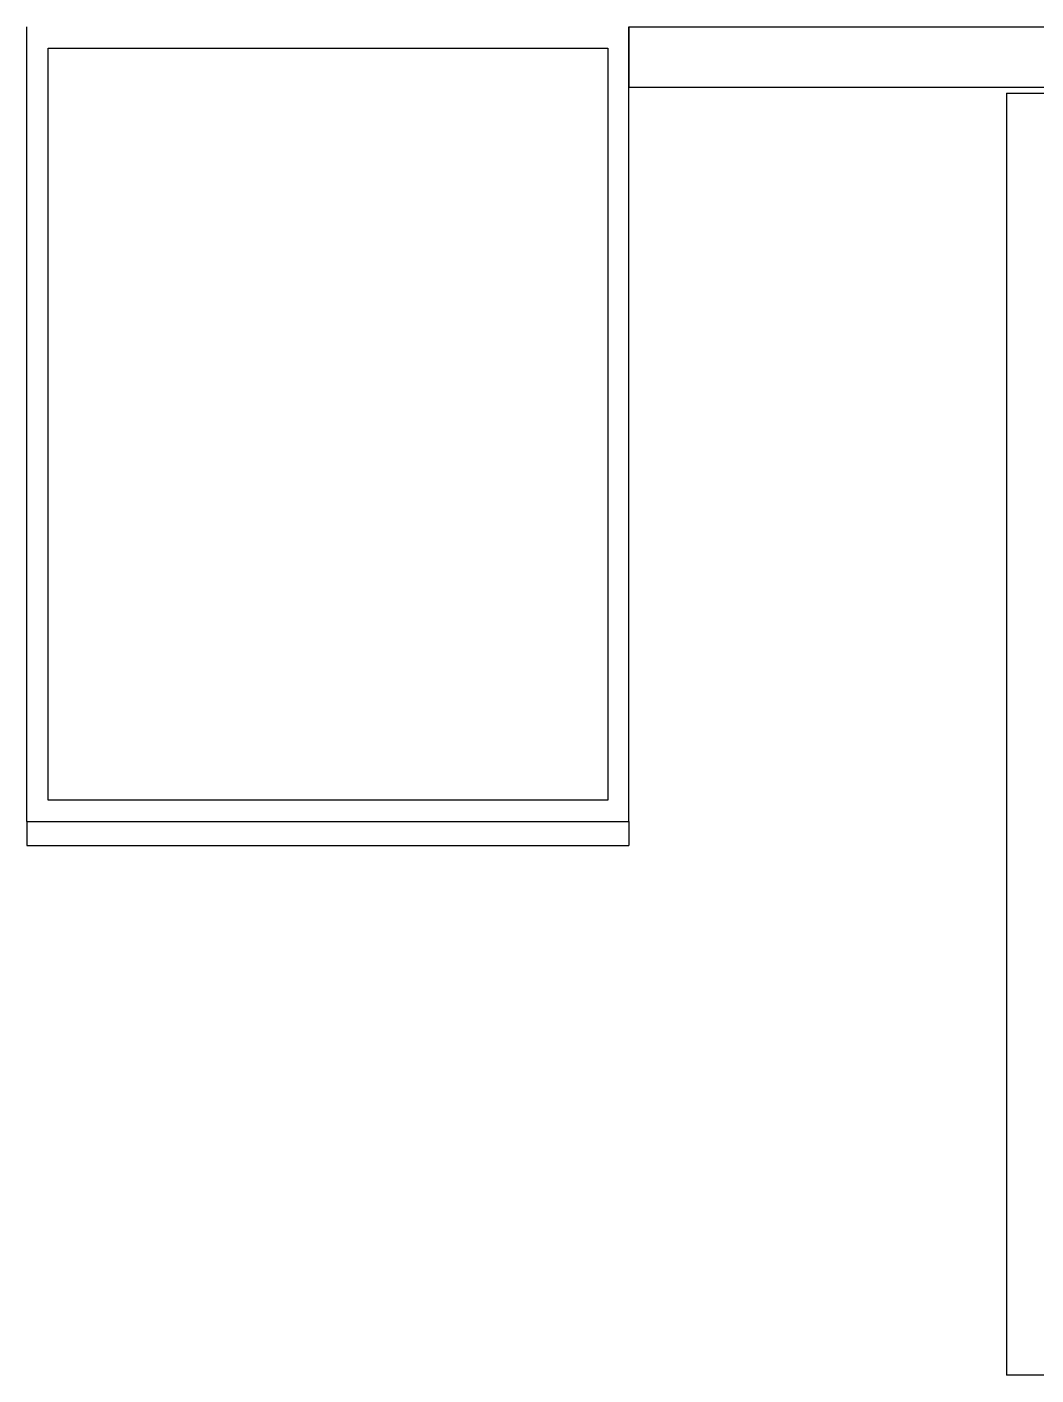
# Model space of a CAD drawing. Header units: metres. Extents: x 2 to 323, y -2 to 254.
# Drawn here: x 204.096 to 207.449, y 123.332 to 127.812 of the extents above; entities that cross this region are included whole.
import ezdxf

# ---------------------------------------------------------------- set-up
doc = ezdxf.new("R2010")
doc.units = ezdxf.units.M
doc.layers.add('0-MUROS EXISTENTES', color=7, linetype='Continuous')
doc.layers.add('00', color=7, linetype='Continuous')

msp = doc.modelspace()

# ---------------------------------------------------------------- linework, layer by layer
at = {"layer": '0-MUROS EXISTENTES'}
for p, q in [((206.096, 127.812), (220.096, 127.812)), ((206.096, 127.761), (206.096, 127.812)), ((206.096, 127.812), (206.096, 127.612)), ((206.096, 127.812), (220.096, 127.812)), ((206.096, 127.761), (206.096, 127.812)), ((206.096, 127.812), (206.096, 127.612)), ((206.096, 127.612), (220.096, 127.612)), ((206.096, 127.612), (220.096, 127.612)), ((207.351, 127.592), (216.351, 127.592)), ((207.351, 127.592), (207.351, 123.332)), ((213.827, 123.332), (207.351, 123.332))]:
    msp.add_line(p, q, dxfattribs=at)
at = {"layer": '00'}
for p, q in [((204.096, 125.172), (204.096, 127.812)), ((204.096, 125.172), (204.096, 127.812)), ((206.096, 125.172), (206.096, 127.812)), ((206.096, 125.172), (206.096, 127.812)), ((204.096, 125.172), (206.096, 125.172)), ((204.096, 125.172), (204.096, 125.092)), ((204.096, 125.172), (206.096, 125.172)), ((204.096, 125.172), (204.096, 125.092)), ((206.096, 125.172), (206.096, 125.092)), ((206.096, 125.172), (206.096, 125.092)), ((204.096, 125.092), (206.096, 125.092)), ((204.096, 125.092), (206.096, 125.092))]:
    msp.add_line(p, q, dxfattribs=at)
msp.add_lwpolyline([(204.166, 127.742), (206.026, 127.742), (206.026, 125.242), (204.166, 125.242), (204.166, 127.742)], close=True, dxfattribs=at)
msp.add_lwpolyline([(204.166, 127.742), (206.026, 127.742), (206.026, 125.242), (204.166, 125.242), (204.166, 127.742)], close=True, dxfattribs=at)

doc.saveas('drawing.dxf')
